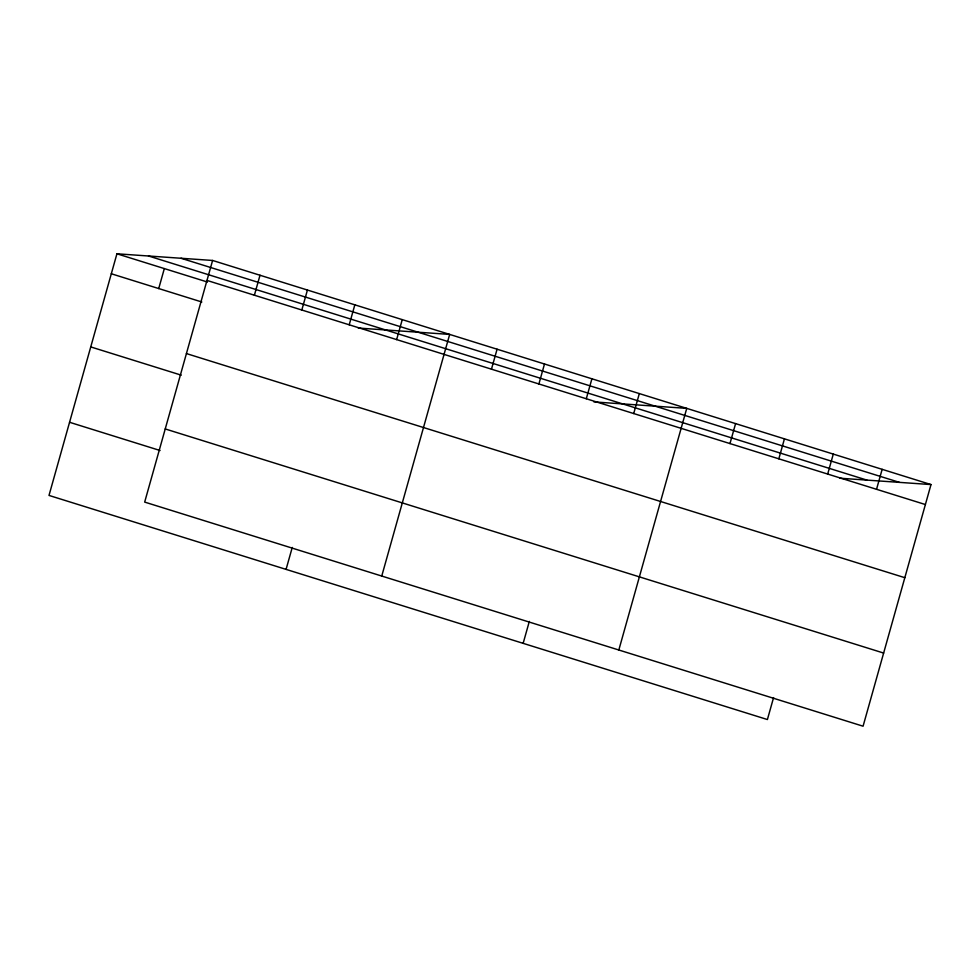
<?xml version="1.0" encoding="UTF-8"?>
<svg xmlns="http://www.w3.org/2000/svg" width="980" height="980" viewBox="0 0 980 980"><rect width="100%" height="100%" fill="white"/><g stroke="black" fill="none" stroke-linecap="round" stroke-linejoin="round"><path stroke-width="1.47" d="M212.599 260.46L144.673 502.091L863.074 726.205L931 484.573L212.599 260.46L116.926 253.796L49 495.427L767.401 719.541L773.575 697.601M158.723 288.561L164.334 268.581M254.396 295.213L260.006 275.245M301.816 310.011L307.426 290.043M349.223 324.796L354.834 304.829M286.074 569.392L292.248 547.44M396.643 339.595L402.253 319.627M381.747 576.056L449.673 334.413L358.3 328.055M491.47 369.178L497.081 349.211M538.89 383.964L544.5 363.997M586.297 398.75L591.908 378.782M523.149 643.346L529.323 621.406M633.717 413.548L639.327 393.58M618.821 650.01L686.747 408.366L593.941 401.91M729.978 443.573L735.588 423.605M778.831 458.812L784.441 438.844M827.683 474.063L833.294 454.083M876.537 489.302L882.147 469.334M839.627 478.203L931 484.573M181.018 258.255L899.432 482.368M148.495 255.988L866.896 480.102M206.976 280.427L925.389 504.541M116.926 253.796L207.442 282.032M111.304 273.763L201.831 301.999M186.421 353.572L904.822 577.686M90.748 346.92L181.263 375.156M165.228 428.946L883.642 653.06M69.568 422.282L160.083 450.518"/></g></svg>
